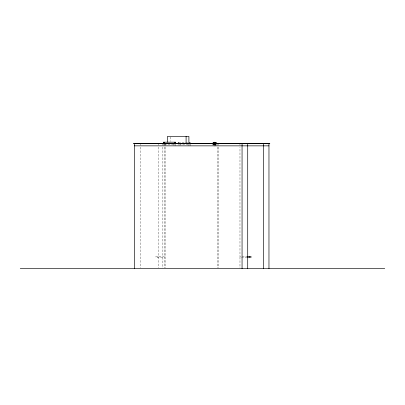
<?xml version="1.0" encoding="UTF-8"?>
<svg xmlns="http://www.w3.org/2000/svg" width="405" height="405" viewBox="0 0 405 405"><rect width="100%" height="100%" fill="white"/><g stroke="black" fill="none" stroke-linecap="round" stroke-linejoin="round"><path stroke-width="0.3" stroke-dasharray="2.02 1.52" d="M165.488 145.324L165.488 144.261L173.467 144.261M178.104 145.248L178.124 142.17L188.386 142.17M180.225 145.324L180.225 144.261L188.203 144.261M214.635 144.291L213.901 144.605L213.131 144.291M215.136 144.291L213.901 144.605M214.235 144.302L214.782 144.302M214.508 144.337L215.744 144.302M247.713 256.775L239.973 256.775L239.973 147.116M247.121 257.175L239.973 257.175L239.973 268.014M214.367 144.605L213.632 144.291M215.197 144.302L215.47 144.337M178.124 142.17L178.833 142.702M178.453 142.702L178.104 142.206M188.112 144.302L188.092 145.856M173.375 144.302L173.35 145.324M239.973 143.628L239.973 145.299M218.821 144.185L218.821 145.299M218.821 147.121L218.821 267.983M217.47 144.185L217.47 145.299M217.47 147.121L217.47 267.983M216.65 143.274L216.65 145.37M215.749 144.317L215.749 145.37M215.49 143.542L215.49 145.117M215.44 144.322L215.44 145.896M214.903 144.064L214.903 146.165M214.584 143.527L214.539 145.37M213.992 144.053L213.992 145.111M213.364 143.542L213.364 145.117M213.329 144.322L213.329 145.37M212.777 144.064L212.777 145.117M190.218 144.033L190.218 145.856M189.196 144.276L189.196 145.329M179.182 144.276L179.182 145.329M175.476 144.033L175.476 145.856M174.459 144.276L174.459 145.329M170.262 137.017L170.262 141.436M165.119 144.185L165.119 145.299M165.119 147.121L165.119 267.983M164.724 143.628L164.724 145.299M164.724 147.116L164.724 256.648L155.793 256.648L155.793 257.322L164.724 257.322L164.724 267.988M164.445 144.276L164.445 145.329M163.362 144.033L163.362 145.248M162.861 143.628L162.861 145.299M162.861 147.116L162.861 256.648M162.861 257.322L162.861 267.988M158.563 143.628L158.563 145.299M158.563 147.116L158.563 267.988M157.661 256.648L157.661 257.322M140.267 144.185L140.267 145.299M140.267 147.121L140.267 267.983"/><path stroke-width="0.61" d="M215.435 143.547C215.652 142.454 213.936 141.649 213.405 142.742M213.222 143.248L213.222 143.583M213.227 143.618L213.232 143.355M212.777 143.542C212.671 142.145 214.908 142.206 214.903 143.542M213.232 143.061L213.222 143.552M164.303 143.248C163.407 142.601 164.739 143.76 163.797 142.849M163.767 143.021L164.141 143.046M164.045 143.4L163.833 142.884M216.584 143.547L216.23 142.352L215.177 142.352M173.932 143.512L175.456 142.17L175.127 142.702M190.163 142.312L188.674 143.512M164.121 143.081L164.116 142.803M164.481 143.512L163.382 142.17L175.456 142.17M163.807 142.849L163.752 143.274M163.995 143.188L164.055 143.4M213.719 142.788L214.761 142.514L215.49 143.542M164.055 143.031L164.126 142.803M134.414 145.856L247.713 145.856M247.87 145.856L268.966 145.856M247.607 256.775L251.166 256.775L251.166 257.175L247.607 257.175M20.25 268.616L384.75 268.616M268.966 143.426L268.966 268.616M263.361 143.426L263.361 268.616M249.47 256.775L249.47 257.175M247.713 143.426L247.713 268.616M242.058 143.426L242.058 268.616M188.902 143.329L188.902 136.384L167.478 136.384L167.478 142.069M186.092 136.384L186.092 143.329M134.414 143.426L134.414 268.616M269.791 143.426L133.589 143.628L269.791 143.426"/></g></svg>
